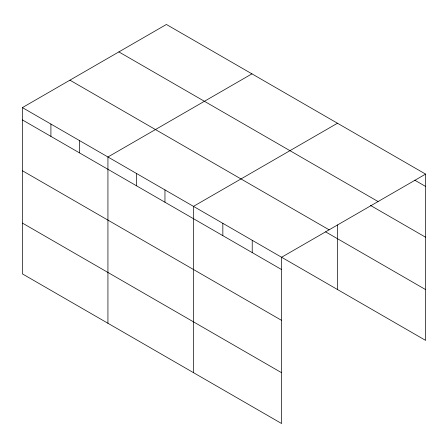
<?xml version="1.0" encoding="UTF-8"?>
<svg xmlns="http://www.w3.org/2000/svg" width="448" height="448" viewBox="0 0 448 448"><rect width="100%" height="100%" fill="white"/><g stroke="black" fill="none" stroke-linecap="round" stroke-linejoin="round"><path stroke-width="0.67" d="M22.4 107.604L166.398 24.466L425.6 174.115L425.6 340.396L22.4 107.604L22.4 273.885L281.602 423.534L281.602 257.253L425.6 174.115M251.938 73.853L107.934 156.99L107.934 323.266M337.473 123.234L193.474 206.371L193.474 372.652M414.809 180.202L425.6 186.435M118.882 51.906L378.078 201.55M370.446 205.397L425.6 237.238M69.922 80.17L329.118 229.818M325.59 231.846L425.6 289.587M22.4 119.924L281.602 269.573M22.4 170.733L281.602 320.376M22.4 223.076L281.602 372.725M337.473 224.93L337.473 289.514M252.224 240.296L252.224 252.61M222.846 223.334L222.846 235.648M164.959 189.913L164.959 202.227M136.45 173.449L136.45 185.769M79.425 140.526L79.425 152.846M50.91 124.068L50.91 136.382"/></g></svg>
